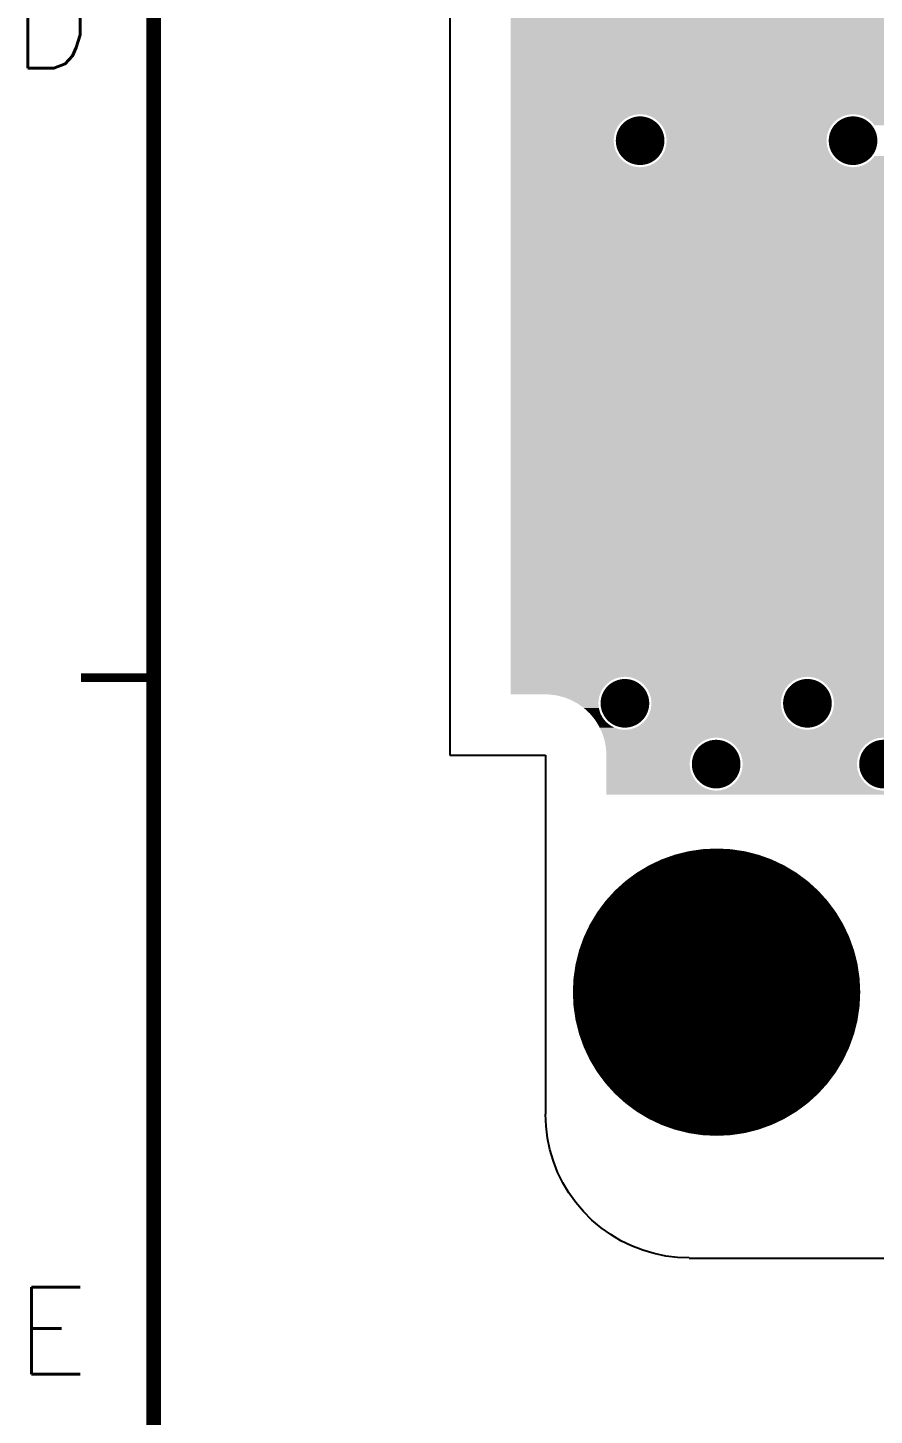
# Model space of a CAD drawing. Extents: x 295 to 953, y 10 to 290.
# Drawn here: x 487.64 to 516.8, y 79.59 to 127.39 of the extents above; entities that cross this region are included whole.
import ezdxf
from ezdxf.enums import TextEntityAlignment as Align

# ---------------------------------------------------------------- set-up
doc = ezdxf.new("R2010")
doc.units = 0
doc.header["$LTSCALE"] = 5
doc.header["$MEASUREMENT"] = 0
doc.layers.get('0').update_dxf_attribs({"linetype": 'CONTINUOUS', "lineweight": 25})
doc.layers.add('문자', color=4, linetype='CONTINUOUS')
doc.layers.add('테두리', color=3, linetype='CONTINUOUS')
doc.styles.get("Standard").update_dxf_attribs({"font": 'simplex.shx'})

# ---------------------------------------------------------------- blocks, each defined once
blk = doc.blocks.new('C')
at = {"layer": '테두리'}
for points, const_width in [([(15, 285), (15, 15), (405, 15), (405, 285), (15, 285)], 0.5), ([(12.5, 105), (15, 105)], 0.3)]:
    blk.add_lwpolyline(points, dxfattribs=dict(at, const_width=const_width))
at = {"layer": '문자'}
for s, p in [('D', (11.5, 127.5)), ('E', (11.5, 82.5))]:
    blk.add_text(s, height=3, dxfattribs=at).set_placement(p, align=Align.MIDDLE)

msp = doc.modelspace()

# ---------------------------------------------------------------- linework, layer by layer
for p, q in [((502.179, 232.678), (502.179, 102.326)), ((502.179, 232.678), (502.179, 102.326)), ((502.179, 102.326), (505.478, 102.326)), ((502.179, 102.326), (505.478, 102.326)), ((505.478, 102.326), (505.478, 89.954)), ((505.478, 102.326), (505.478, 89.954)), ((505.494, 89.543), (505.478, 89.954)), ((505.494, 89.543), (505.478, 89.954)), ((505.545, 89.137), (505.494, 89.543)), ((505.545, 89.137), (505.494, 89.543)), ((505.628, 88.738), (505.545, 89.137)), ((505.628, 88.738), (505.545, 89.137)), ((505.746, 88.344), (505.628, 88.738)), ((505.746, 88.344), (505.628, 88.738)), ((505.892, 87.963), (505.746, 88.344)), ((505.892, 87.963), (505.746, 88.344)), ((506.073, 87.594), (505.892, 87.963)), ((506.073, 87.594), (505.892, 87.963)), ((506.282, 87.246), (506.073, 87.594)), ((506.282, 87.246), (506.073, 87.594)), ((506.521, 86.911), (506.282, 87.246)), ((506.521, 86.911), (506.282, 87.246)), ((506.785, 86.601), (506.521, 86.911)), ((506.785, 86.601), (506.521, 86.911)), ((507.074, 86.312), (506.785, 86.601)), ((507.074, 86.312), (506.785, 86.601)), ((507.389, 86.048), (507.074, 86.312)), ((507.389, 86.048), (507.074, 86.312)), ((507.72, 85.809), (507.389, 86.048)), ((507.72, 85.809), (507.389, 86.048)), ((508.072, 85.599), (507.72, 85.809)), ((508.072, 85.599), (507.72, 85.809)), ((508.441, 85.419), (508.072, 85.599)), ((508.441, 85.419), (508.072, 85.599)), ((508.822, 85.268), (508.441, 85.419)), ((508.822, 85.268), (508.441, 85.419)), ((509.212, 85.155), (508.822, 85.268)), ((509.212, 85.155), (508.822, 85.268)), ((509.614, 85.071), (509.212, 85.155)), ((509.614, 85.071), (509.212, 85.155)), ((510.021, 85.021), (509.614, 85.071)), ((510.021, 85.021), (509.614, 85.071)), ((510.427, 85.004), (510.021, 85.021)), ((510.427, 85.004), (510.021, 85.021)), ((510.427, 85), (863.527, 85.004)), ((510.427, 85), (863.527, 85.004))]:
    msp.add_line(p, q)
for points, const_width in [([(508.315, 123.499, 1), (509.153, 123.499, 1)], 0.838), ([(515.649, 123.499, 1), (516.487, 123.499, 1)], 0.838), ([(507.791, 104.115, 1), (508.629, 104.115, 1)], 0.838), ([(514.077, 104.115, 1), (514.916, 104.115, 1)], 0.838), ([(510.934, 102.02, 1), (511.772, 102.02, 1)], 0.838), ([(516.697, 102.02, 1), (517.535, 102.02, 1)], 0.838), ([(508.891, 94.162, 1), (513.841, 94.162, 1)], 4.95)]:
    msp.add_lwpolyline(points, format="xyb", close=True, dxfattribs=dict(const_width=const_width))
for points in [[(504.275, 127.048), (504.275, 128.331), (539.538, 127.048), (539.538, 128.331)], [(504.275, 127.032), (504.275, 127.048), (532.193, 127.032), (532.413, 127.048)], [(504.275, 126.982), (504.275, 127.032), (531.978, 126.982), (532.193, 127.032)], [(504.275, 126.9), (504.275, 126.982), (531.773, 126.9), (531.978, 126.982)], [(504.275, 126.788), (504.275, 126.9), (531.583, 126.788), (531.773, 126.9)], [(504.275, 126.649), (504.275, 126.788), (531.412, 126.649), (531.583, 126.788)], [(504.275, 126.485), (504.275, 126.649), (531.264, 126.485), (531.412, 126.649)], [(504.275, 126.301), (504.275, 126.485), (531.142, 126.301), (531.264, 126.485)], [(504.275, 126.101), (504.275, 126.301), (531.05, 126.101), (531.142, 126.301)], [(504.275, 125.889), (504.275, 126.101), (530.989, 125.889), (531.05, 126.101)], [(504.275, 125.67), (504.275, 125.889), (530.961, 125.67), (530.989, 125.889)], [(504.275, 125.594), (504.275, 125.67), (530.959, 125.594), (530.961, 125.67)], [(504.275, 125.374), (504.275, 125.594), (530.976, 125.374), (530.959, 125.594)], [(504.275, 125.159), (504.275, 125.374), (531.025, 125.159), (530.976, 125.374)], [(504.275, 124.954), (504.275, 125.159), (531.107, 124.954), (531.025, 125.159)], [(504.275, 124.764), (504.275, 124.954), (531.219, 124.764), (531.107, 124.954)], [(504.275, 124.593), (504.275, 124.764), (531.358, 124.593), (531.219, 124.764)], [(504.275, 124.445), (504.275, 124.593), (531.522, 124.445), (531.358, 124.593)], [(504.275, 124.412), (504.275, 124.445), (531.571, 124.412), (531.522, 124.445)], [(504.275, 124.395), (504.275, 124.412), (508.56, 124.395), (508.734, 124.412)], [(504.275, 124.346), (504.275, 124.395), (508.392, 124.346), (508.56, 124.395)], [(504.275, 124.265), (504.275, 124.346), (508.237, 124.265), (508.392, 124.346)], [(508.768, 124.412), (508.734, 124.412), (516.061, 124.412), (516.068, 124.412)], [(508.888, 124.395), (508.768, 124.412), (515.894, 124.395), (516.061, 124.412)], [(508.942, 124.388), (508.888, 124.395), (515.87, 124.388), (515.894, 124.395)], [(509.067, 124.346), (508.942, 124.388), (515.727, 124.346), (515.87, 124.388)], [(509.107, 124.332), (509.067, 124.346), (515.701, 124.332), (515.727, 124.346)], [(509.225, 124.265), (509.107, 124.332), (515.571, 124.265), (515.701, 124.332)], [(516.103, 124.412), (516.068, 124.412), (523.396, 124.412), (523.402, 124.412)], [(516.222, 124.395), (516.103, 124.412), (523.228, 124.395), (523.396, 124.412)], [(516.276, 124.388), (516.222, 124.395), (523.204, 124.388), (523.228, 124.395)], [(516.402, 124.346), (516.276, 124.388), (523.061, 124.346), (523.204, 124.388)], [(516.442, 124.332), (516.402, 124.346), (523.035, 124.332), (523.061, 124.346)], [(516.56, 124.265), (516.442, 124.332), (522.906, 124.265), (523.035, 124.332)], [(504.275, 124.157), (504.275, 124.265), (508.1, 124.157), (508.237, 124.265)], [(504.275, 124.024), (504.275, 124.157), (507.986, 124.024), (508.1, 124.157)], [(504.275, 123.872), (504.275, 124.024), (507.9, 123.872), (507.986, 124.024)], [(504.275, 123.706), (504.275, 123.872), (507.844, 123.706), (507.9, 123.872)], [(509.259, 124.246), (509.225, 124.265), (515.547, 124.246), (515.571, 124.265)], [(509.364, 124.157), (509.259, 124.246), (515.434, 124.157), (515.547, 124.246)], [(509.392, 124.132), (509.364, 124.157), (515.414, 124.132), (515.434, 124.157)], [(509.478, 124.024), (509.392, 124.132), (515.321, 124.024), (515.414, 124.132)], [(509.501, 123.995), (509.478, 124.024), (515.304, 123.995), (515.321, 124.024)], [(509.565, 123.872), (509.501, 123.995), (515.234, 123.872), (515.304, 123.995)], [(509.581, 123.84), (509.565, 123.872), (515.224, 123.84), (515.234, 123.872)], [(509.621, 123.706), (509.581, 123.84), (515.178, 123.706), (515.224, 123.84)], [(516.594, 124.246), (516.56, 124.265), (522.881, 124.246), (522.906, 124.265)], [(516.698, 124.157), (516.594, 124.246), (522.769, 124.157), (522.881, 124.246)], [(516.726, 124.132), (516.698, 124.157), (522.748, 124.132), (522.769, 124.157)], [(516.812, 124.024), (516.726, 124.132), (522.655, 124.024), (522.748, 124.132)], [(504.275, 123.533), (504.275, 123.706), (507.821, 123.533), (507.844, 123.706)], [(504.275, 123.499), (504.275, 123.533), (507.82, 123.499), (507.821, 123.533)], [(504.275, 123.325), (504.275, 123.499), (507.837, 123.325), (507.82, 123.499)], [(509.631, 123.673), (509.621, 123.706), (515.174, 123.673), (515.178, 123.706)], [(509.628, 123.325), (509.647, 123.464), (515.171, 123.325), (515.158, 123.464)], [(509.644, 123.533), (509.631, 123.673), (515.155, 123.533), (515.174, 123.673)], [(509.648, 123.499), (509.644, 123.533), (515.155, 123.499), (515.155, 123.533)], [(509.647, 123.464), (509.648, 123.499), (515.158, 123.464), (515.155, 123.499)], [(504.275, 123.157), (504.275, 123.325), (507.887, 123.157), (507.837, 123.325)], [(504.275, 123.002), (504.275, 123.157), (507.967, 123.002), (507.887, 123.157)], [(504.275, 122.865), (504.275, 123.002), (508.076, 122.865), (507.967, 123.002)], [(504.275, 122.751), (504.275, 122.865), (508.209, 122.751), (508.076, 122.865)], [(509.368, 122.84), (509.389, 122.865), (515.439, 122.84), (515.41, 122.865)], [(509.389, 122.865), (509.481, 122.973), (515.41, 122.865), (515.324, 122.973)], [(509.481, 122.973), (509.498, 123.002), (515.324, 122.973), (515.301, 123.002)], [(509.498, 123.002), (509.568, 123.125), (515.301, 123.002), (515.237, 123.125)], [(509.568, 123.125), (509.579, 123.157), (515.237, 123.125), (515.221, 123.157)], [(509.579, 123.157), (509.624, 123.291), (515.221, 123.157), (515.181, 123.291)], [(509.624, 123.291), (509.628, 123.325), (515.181, 123.291), (515.171, 123.325)], [(516.702, 122.84), (516.723, 122.865), (522.773, 122.84), (522.744, 122.865)], [(516.723, 122.865), (516.816, 122.973), (522.744, 122.865), (522.658, 122.973)], [(504.275, 122.665), (504.275, 122.751), (508.361, 122.665), (508.209, 122.751)], [(504.275, 122.609), (504.275, 122.665), (508.526, 122.609), (508.361, 122.665)], [(504.275, 122.586), (504.275, 122.609), (508.7, 122.586), (508.526, 122.609)], [(504.275, 122.585), (504.275, 122.586), (508.734, 122.585), (508.7, 122.586)], [(504.275, 122.458), (504.275, 122.585), (531.412, 122.458), (531.568, 122.585)], [(504.275, 122.294), (504.275, 122.458), (531.264, 122.294), (531.412, 122.458)], [(508.734, 122.585), (508.741, 122.586), (516.068, 122.585), (516.034, 122.586)], [(508.741, 122.586), (508.908, 122.602), (516.034, 122.586), (515.914, 122.602)], [(508.908, 122.602), (508.932, 122.609), (515.914, 122.602), (515.861, 122.609)], [(508.932, 122.609), (509.076, 122.651), (515.861, 122.609), (515.735, 122.651)], [(509.076, 122.651), (509.102, 122.665), (515.735, 122.651), (515.695, 122.665)], [(509.102, 122.665), (509.231, 122.732), (515.695, 122.665), (515.577, 122.732)], [(509.231, 122.732), (509.255, 122.751), (515.577, 122.732), (515.543, 122.751)], [(509.255, 122.751), (509.368, 122.84), (515.543, 122.751), (515.439, 122.84)], [(516.068, 122.585), (516.075, 122.586), (523.402, 122.585), (523.368, 122.586)], [(516.075, 122.586), (516.242, 122.602), (523.368, 122.586), (523.248, 122.602)], [(516.242, 122.602), (516.267, 122.609), (523.248, 122.602), (523.195, 122.609)], [(516.267, 122.609), (516.41, 122.651), (523.195, 122.609), (523.069, 122.651)], [(516.41, 122.651), (516.436, 122.665), (523.069, 122.651), (523.029, 122.665)], [(516.436, 122.665), (516.565, 122.732), (523.029, 122.665), (522.911, 122.732)], [(516.565, 122.732), (516.589, 122.751), (522.911, 122.732), (522.877, 122.751)], [(516.589, 122.751), (516.702, 122.84), (522.877, 122.751), (522.773, 122.84)], [(504.275, 122.11), (504.275, 122.294), (531.142, 122.11), (531.264, 122.294)], [(504.275, 121.91), (504.275, 122.11), (531.05, 121.91), (531.142, 122.11)], [(504.275, 121.698), (504.275, 121.91), (530.989, 121.698), (531.05, 121.91)], [(504.275, 121.479), (504.275, 121.698), (530.961, 121.479), (530.989, 121.698)], [(504.275, 121.403), (504.275, 121.479), (530.959, 121.403), (530.961, 121.479)], [(504.275, 121.183), (504.275, 121.403), (530.976, 121.183), (530.959, 121.403)], [(504.275, 120.968), (504.275, 121.183), (531.025, 120.968), (530.976, 121.183)], [(504.275, 120.763), (504.275, 120.968), (531.107, 120.763), (531.025, 120.968)], [(504.275, 120.573), (504.275, 120.763), (531.219, 120.573), (531.107, 120.763)], [(504.275, 120.402), (504.275, 120.573), (531.358, 120.402), (531.219, 120.573)], [(504.275, 120.254), (504.275, 120.402), (531.522, 120.254), (531.358, 120.402)], [(504.275, 120.132), (504.275, 120.254), (531.706, 120.132), (531.522, 120.254)], [(504.275, 120.04), (504.275, 120.132), (531.907, 120.04), (531.706, 120.132)], [(504.275, 119.979), (504.275, 120.04), (532.119, 119.979), (531.907, 120.04)], [(504.275, 119.951), (504.275, 119.979), (532.337, 119.951), (532.119, 119.979)], [(504.275, 119.949), (504.275, 119.951), (532.413, 119.949), (532.337, 119.951)], [(504.275, 118.784), (504.275, 119.949), (542.472, 118.784), (542.472, 119.949)], [(504.275, 118.782), (504.275, 118.784), (532.341, 118.782), (532.413, 118.784)], [(504.275, 118.777), (504.275, 118.782), (532.268, 118.777), (532.341, 118.782)], [(504.275, 118.769), (504.275, 118.777), (532.196, 118.769), (532.268, 118.777)], [(504.275, 118.757), (504.275, 118.769), (532.124, 118.757), (532.196, 118.769)], [(504.275, 118.742), (504.275, 118.757), (532.053, 118.742), (532.124, 118.757)], [(504.275, 118.724), (504.275, 118.742), (531.983, 118.724), (532.053, 118.742)], [(504.275, 118.702), (504.275, 118.724), (531.914, 118.702), (531.983, 118.724)], [(504.275, 118.678), (504.275, 118.702), (531.846, 118.678), (531.914, 118.702)], [(504.275, 118.65), (504.275, 118.678), (531.778, 118.65), (531.846, 118.678)], [(504.275, 118.619), (504.275, 118.65), (531.713, 118.619), (531.778, 118.65)], [(504.275, 118.585), (504.275, 118.619), (531.649, 118.585), (531.713, 118.619)], [(504.275, 118.558), (504.275, 118.585), (531.601, 118.558), (531.649, 118.585)], [(504.275, 118.249), (504.275, 118.558), (531.91, 118.249), (531.601, 118.558)], [(504.275, 118.024), (504.275, 118.249), (542.472, 118.024), (542.472, 118.249)], [(504.275, 117.961), (504.275, 118.024), (531.032, 117.961), (531.068, 118.024)], [(504.275, 117.897), (504.275, 117.961), (530.998, 117.897), (531.032, 117.961)], [(504.275, 117.831), (504.275, 117.897), (530.968, 117.831), (530.998, 117.897)], [(504.275, 117.763), (504.275, 117.831), (530.941, 117.763), (530.968, 117.831)], [(504.275, 117.695), (504.275, 117.763), (530.917, 117.695), (530.941, 117.763)], [(504.275, 117.625), (504.275, 117.695), (530.897, 117.625), (530.917, 117.695)], [(504.275, 117.555), (504.275, 117.625), (530.879, 117.555), (530.897, 117.625)], [(504.275, 117.483), (504.275, 117.555), (530.865, 117.483), (530.879, 117.555)], [(504.275, 117.412), (504.275, 117.483), (530.854, 117.412), (530.865, 117.483)], [(504.275, 117.339), (504.275, 117.412), (530.847, 117.339), (530.854, 117.412)], [(504.275, 117.267), (504.275, 117.339), (530.842, 117.267), (530.847, 117.339)], [(504.275, 117.194), (504.275, 117.267), (530.842, 117.194), (530.842, 117.267)], [(504.275, 117.122), (504.275, 117.194), (530.844, 117.122), (530.842, 117.194)], [(504.275, 117.05), (504.275, 117.122), (530.85, 117.05), (530.844, 117.122)], [(504.275, 116.978), (504.275, 117.05), (530.859, 116.978), (530.85, 117.05)], [(504.275, 116.906), (504.275, 116.978), (530.872, 116.906), (530.859, 116.978)], [(504.275, 116.835), (504.275, 116.906), (530.887, 116.835), (530.872, 116.906)], [(504.275, 116.765), (504.275, 116.835), (530.906, 116.765), (530.887, 116.835)], [(504.275, 116.696), (504.275, 116.765), (530.929, 116.696), (530.906, 116.765)], [(504.275, 116.628), (504.275, 116.696), (530.954, 116.628), (530.929, 116.696)], [(504.275, 116.561), (504.275, 116.628), (530.983, 116.561), (530.954, 116.628)], [(504.275, 116.496), (504.275, 116.561), (531.014, 116.496), (530.983, 116.561)], [(504.275, 116.432), (504.275, 116.496), (531.049, 116.432), (531.014, 116.496)], [(504.275, 116.4), (504.275, 116.432), (531.068, 116.4), (531.049, 116.432)], [(504.275, 116.347), (504.275, 116.4), (539.319, 116.347), (539.303, 116.4)], [(504.275, 116.191), (504.275, 116.347), (539.4, 116.191), (539.319, 116.347)], [(504.275, 116.175), (504.275, 116.191), (539.412, 116.175), (539.4, 116.191)], [(504.275, 115.867), (504.275, 116.175), (531.601, 115.867), (531.91, 116.175)], [(504.275, 115.83), (504.275, 115.867), (531.664, 115.83), (531.601, 115.867)], [(504.275, 115.797), (504.275, 115.83), (531.729, 115.797), (531.664, 115.83)], [(504.275, 115.767), (504.275, 115.797), (531.795, 115.767), (531.729, 115.797)], [(504.275, 115.74), (504.275, 115.767), (531.862, 115.74), (531.795, 115.767)], [(504.275, 115.716), (504.275, 115.74), (531.931, 115.716), (531.862, 115.74)], [(504.275, 115.696), (504.275, 115.716), (532, 115.696), (531.931, 115.716)], [(504.275, 115.678), (504.275, 115.696), (532.071, 115.678), (532, 115.696)], [(504.275, 115.664), (504.275, 115.678), (532.142, 115.664), (532.071, 115.678)], [(504.275, 115.653), (504.275, 115.664), (532.214, 115.653), (532.142, 115.664)], [(504.275, 115.646), (504.275, 115.653), (532.286, 115.646), (532.214, 115.653)], [(504.275, 115.641), (504.275, 115.646), (532.358, 115.641), (532.286, 115.646)], [(504.275, 115.64), (504.275, 115.641), (532.413, 115.64), (532.358, 115.641)], [(504.275, 113.935), (504.275, 115.64), (542.472, 113.935), (542.472, 115.64)], [(504.275, 113.918), (504.275, 113.935), (536.849, 113.918), (537.023, 113.935)], [(504.275, 113.868), (504.275, 113.918), (536.682, 113.868), (536.849, 113.918)], [(504.275, 113.788), (504.275, 113.868), (536.526, 113.788), (536.682, 113.868)], [(504.275, 113.679), (504.275, 113.788), (536.389, 113.679), (536.526, 113.788)], [(504.275, 113.546), (504.275, 113.679), (536.276, 113.546), (536.389, 113.679)], [(504.275, 113.394), (504.275, 113.546), (536.189, 113.394), (536.276, 113.546)], [(504.275, 113.229), (504.275, 113.394), (536.133, 113.229), (536.189, 113.394)], [(504.275, 113.056), (504.275, 113.229), (536.11, 113.056), (536.133, 113.229)], [(504.275, 113.021), (504.275, 113.056), (536.11, 113.021), (536.11, 113.056)], [(504.275, 112.847), (504.275, 113.021), (536.126, 112.847), (536.11, 113.021)], [(504.275, 112.679), (504.275, 112.847), (536.176, 112.679), (536.126, 112.847)], [(504.275, 112.524), (504.275, 112.679), (536.256, 112.524), (536.176, 112.679)], [(504.275, 112.387), (504.275, 112.524), (536.365, 112.387), (536.256, 112.524)], [(504.275, 112.274), (504.275, 112.387), (536.498, 112.274), (536.365, 112.387)], [(504.275, 112.187), (504.275, 112.274), (536.65, 112.187), (536.498, 112.274)], [(504.275, 112.131), (504.275, 112.187), (536.816, 112.131), (536.65, 112.187)], [(504.275, 112.108), (504.275, 112.131), (536.989, 112.108), (536.816, 112.131)], [(504.275, 112.107), (504.275, 112.108), (537.023, 112.107), (536.989, 112.108)], [(504.275, 107.648), (504.275, 112.107), (542.472, 107.648), (542.472, 112.107)], [(504.275, 107.631), (504.275, 107.648), (532.658, 107.631), (532.832, 107.648)], [(504.275, 107.582), (504.275, 107.631), (532.491, 107.582), (532.658, 107.631)], [(504.275, 107.501), (504.275, 107.582), (532.335, 107.501), (532.491, 107.582)], [(504.275, 107.393), (504.275, 107.501), (532.198, 107.393), (532.335, 107.501)], [(504.275, 107.26), (504.275, 107.393), (532.085, 107.26), (532.198, 107.393)], [(504.275, 107.108), (504.275, 107.26), (531.998, 107.108), (532.085, 107.26)], [(504.275, 106.942), (504.275, 107.108), (531.942, 106.942), (531.998, 107.108)], [(504.275, 106.769), (504.275, 106.942), (531.919, 106.769), (531.942, 106.942)], [(504.275, 106.735), (504.275, 106.769), (531.919, 106.735), (531.919, 106.769)], [(504.275, 106.561), (504.275, 106.735), (531.935, 106.561), (531.919, 106.735)], [(504.275, 106.393), (504.275, 106.561), (531.985, 106.393), (531.935, 106.561)], [(504.275, 106.238), (504.275, 106.393), (532.065, 106.238), (531.985, 106.393)], [(504.275, 106.101), (504.275, 106.238), (532.174, 106.101), (532.065, 106.238)], [(504.275, 105.987), (504.275, 106.101), (532.307, 105.987), (532.174, 106.101)], [(504.275, 105.901), (504.275, 105.987), (532.459, 105.901), (532.307, 105.987)], [(504.275, 105.845), (504.275, 105.901), (532.625, 105.845), (532.459, 105.901)], [(504.275, 105.822), (504.275, 105.845), (532.798, 105.822), (532.625, 105.845)], [(504.275, 105.821), (504.275, 105.822), (532.832, 105.821), (532.798, 105.822)], [(504.275, 105.029), (504.275, 105.821), (542.472, 105.029), (542.472, 105.821)], [(504.275, 105.012), (504.275, 105.029), (508.036, 105.012), (508.21, 105.029)], [(504.275, 104.963), (504.275, 105.012), (507.868, 104.963), (508.036, 105.012)], [(504.275, 104.882), (504.275, 104.963), (507.713, 104.882), (507.868, 104.963)], [(504.275, 104.773), (504.275, 104.882), (507.576, 104.773), (507.713, 104.882)], [(504.275, 104.641), (504.275, 104.773), (507.463, 104.641), (507.576, 104.773)], [(508.245, 105.028), (508.21, 105.029), (514.49, 105.028), (514.497, 105.029)], [(508.364, 105.012), (508.245, 105.028), (514.323, 105.012), (514.49, 105.028)], [(508.418, 105.005), (508.364, 105.012), (514.298, 105.005), (514.323, 105.012)], [(508.543, 104.963), (508.418, 105.005), (514.155, 104.963), (514.298, 105.005)], [(508.583, 104.949), (508.543, 104.963), (514.129, 104.949), (514.155, 104.963)], [(508.702, 104.882), (508.583, 104.949), (514, 104.882), (514.129, 104.949)], [(508.735, 104.863), (508.702, 104.882), (513.976, 104.863), (514, 104.882)], [(508.84, 104.773), (508.735, 104.863), (513.863, 104.773), (513.976, 104.863)], [(508.868, 104.749), (508.84, 104.773), (513.842, 104.749), (513.863, 104.773)], [(508.954, 104.641), (508.868, 104.749), (513.749, 104.641), (513.842, 104.749)], [(514.531, 105.028), (514.497, 105.029), (520.252, 105.028), (520.259, 105.029)], [(514.651, 105.012), (514.531, 105.028), (520.085, 105.012), (520.252, 105.028)], [(514.704, 105.005), (514.651, 105.012), (520.061, 105.005), (520.085, 105.012)], [(514.83, 104.963), (514.704, 105.005), (519.918, 104.963), (520.061, 105.005)], [(514.87, 104.949), (514.83, 104.963), (519.892, 104.949), (519.918, 104.963)], [(514.988, 104.882), (514.87, 104.949), (519.762, 104.882), (519.892, 104.949)], [(515.022, 104.863), (514.988, 104.882), (519.738, 104.863), (519.762, 104.882)], [(515.126, 104.773), (515.022, 104.863), (519.625, 104.773), (519.738, 104.863)], [(515.155, 104.749), (515.126, 104.773), (519.605, 104.749), (519.625, 104.773)], [(515.241, 104.641), (515.155, 104.749), (519.512, 104.641), (519.605, 104.749)], [(504.275, 104.489), (504.275, 104.641), (507.376, 104.489), (507.463, 104.641)], [(504.275, 104.421), (504.275, 104.489), (507.354, 104.421), (507.376, 104.489)], [(504.275, 104.421), (504.275, 104.421), (507.353, 104.421), (507.354, 104.421)], [(505.588, 104.418), (505.478, 104.421), (507.353, 104.418), (507.353, 104.421)], [(505.851, 104.388), (505.588, 104.418), (507.342, 104.388), (507.353, 104.418)], [(506.108, 104.324), (505.851, 104.388), (507.321, 104.324), (507.342, 104.388)], [(506.111, 104.323), (506.108, 104.324), (507.32, 104.323), (507.321, 104.324)], [(506.355, 104.228), (506.111, 104.323), (507.308, 104.228), (507.32, 104.323)], [(506.501, 104.15), (506.355, 104.228), (507.297, 104.15), (507.308, 104.228)], [(508.977, 104.612), (508.954, 104.641), (513.733, 104.612), (513.749, 104.641)], [(509.041, 104.489), (508.977, 104.612), (513.663, 104.489), (513.733, 104.612)], [(509.057, 104.457), (509.041, 104.489), (513.652, 104.457), (513.663, 104.489)], [(509.097, 104.323), (509.057, 104.457), (513.607, 104.323), (513.652, 104.457)], [(509.107, 104.289), (509.097, 104.323), (513.602, 104.289), (513.607, 104.323)], [(509.12, 104.15), (509.107, 104.289), (513.584, 104.15), (513.602, 104.289)], [(515.263, 104.612), (515.241, 104.641), (519.495, 104.612), (519.512, 104.641)], [(515.327, 104.489), (515.263, 104.612), (519.425, 104.489), (519.495, 104.612)], [(515.344, 104.457), (515.327, 104.489), (519.415, 104.457), (519.425, 104.489)], [(515.384, 104.323), (515.344, 104.457), (519.369, 104.323), (519.415, 104.457)], [(515.393, 104.289), (515.384, 104.323), (519.365, 104.289), (519.369, 104.323)], [(515.407, 104.15), (515.393, 104.289), (519.346, 104.15), (519.365, 104.289)], [(506.565, 104.115), (506.501, 104.15), (507.296, 104.115), (507.297, 104.15)], [(506.588, 104.103), (506.565, 104.115), (507.298, 104.103), (507.296, 104.115)], [(506.804, 103.948), (506.588, 104.103), (507.313, 103.948), (507.298, 104.103)], [(506.811, 103.941), (506.804, 103.948), (507.313, 103.941), (507.313, 103.948)], [(506.992, 103.774), (506.811, 103.941), (507.363, 103.774), (507.313, 103.941)], [(506.998, 103.768), (506.992, 103.774), (507.366, 103.768), (507.363, 103.774)], [(507.123, 103.618), (506.998, 103.768), (507.443, 103.618), (507.366, 103.768)], [(508.974, 103.618), (509.044, 103.742), (513.73, 103.618), (513.666, 103.742)], [(509.044, 103.742), (509.055, 103.774), (513.666, 103.742), (513.649, 103.774)], [(509.055, 103.774), (509.1, 103.908), (513.649, 103.774), (513.61, 103.908)], [(509.1, 103.908), (509.104, 103.941), (513.61, 103.908), (513.6, 103.941)], [(509.104, 103.941), (509.123, 104.081), (513.6, 103.941), (513.586, 104.081)], [(509.124, 104.115), (509.12, 104.15), (513.583, 104.115), (513.584, 104.15)], [(509.123, 104.081), (509.124, 104.115), (513.586, 104.081), (513.583, 104.115)], [(515.26, 103.618), (515.33, 103.742), (519.492, 103.618), (519.428, 103.742)], [(515.33, 103.742), (515.341, 103.774), (519.428, 103.742), (519.412, 103.774)], [(515.341, 103.774), (515.386, 103.908), (519.412, 103.774), (519.372, 103.908)], [(515.386, 103.908), (515.391, 103.941), (519.372, 103.908), (519.362, 103.941)], [(515.391, 103.941), (515.41, 104.081), (519.362, 103.941), (519.349, 104.081)], [(515.41, 104.115), (515.407, 104.15), (519.346, 104.115), (519.346, 104.15)], [(515.41, 104.081), (515.41, 104.115), (519.349, 104.081), (519.346, 104.115)], [(507.168, 103.565), (507.123, 103.618), (507.486, 103.565), (507.443, 103.618)], [(507.221, 103.481), (507.168, 103.565), (507.552, 103.481), (507.486, 103.565)], [(507.294, 103.368), (507.221, 103.481), (507.685, 103.368), (507.552, 103.481)], [(507.31, 103.341), (507.294, 103.368), (507.731, 103.341), (507.685, 103.368)], [(507.339, 103.281), (507.31, 103.341), (507.837, 103.281), (507.731, 103.341)], [(507.365, 103.225), (507.339, 103.281), (508.002, 103.225), (507.837, 103.281)], [(508.408, 103.225), (508.552, 103.268), (514.289, 103.225), (514.163, 103.268)], [(508.552, 103.268), (508.578, 103.281), (514.163, 103.268), (514.123, 103.281)], [(508.578, 103.281), (508.707, 103.348), (514.123, 103.281), (514.005, 103.348)], [(508.707, 103.348), (508.731, 103.368), (514.005, 103.348), (513.971, 103.368)], [(508.731, 103.368), (508.844, 103.457), (513.971, 103.368), (513.867, 103.457)], [(508.844, 103.457), (508.865, 103.481), (513.867, 103.457), (513.838, 103.481)], [(508.865, 103.481), (508.958, 103.59), (513.838, 103.481), (513.752, 103.59)], [(508.958, 103.59), (508.974, 103.618), (513.752, 103.59), (513.73, 103.618)], [(514.695, 103.225), (514.838, 103.268), (520.052, 103.225), (519.926, 103.268)], [(514.838, 103.268), (514.864, 103.281), (519.926, 103.268), (519.886, 103.281)], [(514.864, 103.281), (514.993, 103.348), (519.886, 103.281), (519.768, 103.348)], [(514.993, 103.348), (515.018, 103.368), (519.768, 103.348), (519.734, 103.368)], [(515.018, 103.368), (515.13, 103.457), (519.734, 103.368), (519.63, 103.457)], [(515.13, 103.457), (515.151, 103.481), (519.63, 103.457), (519.601, 103.481)], [(515.151, 103.481), (515.244, 103.59), (519.601, 103.481), (519.515, 103.59)], [(515.244, 103.59), (515.26, 103.618), (519.515, 103.59), (519.492, 103.618)], [(507.376, 103.202), (507.365, 103.225), (508.176, 103.202), (508.002, 103.225)], [(507.377, 103.202), (507.376, 103.202), (508.21, 103.202), (508.176, 103.202)], [(507.424, 103.102), (507.377, 103.202), (535.256, 103.102), (535.342, 103.202)], [(507.435, 103.069), (507.424, 103.102), (535.228, 103.069), (535.256, 103.102)], [(507.479, 102.933), (507.435, 103.069), (535.151, 102.933), (535.228, 103.069)], [(507.485, 102.917), (507.479, 102.933), (511.179, 102.917), (511.353, 102.933)], [(507.501, 102.867), (507.485, 102.917), (511.012, 102.867), (511.179, 102.917)], [(507.506, 102.85), (507.501, 102.867), (510.979, 102.85), (511.012, 102.867)], [(507.519, 102.786), (507.506, 102.85), (510.857, 102.786), (510.979, 102.85)], [(507.539, 102.678), (507.519, 102.786), (510.72, 102.678), (510.857, 102.786)], [(508.21, 103.202), (508.217, 103.202), (514.497, 103.202), (514.462, 103.202)], [(508.217, 103.202), (508.384, 103.218), (514.462, 103.202), (514.342, 103.218)], [(508.384, 103.218), (508.408, 103.225), (514.342, 103.218), (514.289, 103.225)], [(511.388, 102.933), (511.353, 102.933), (517.109, 102.933), (517.116, 102.933)], [(511.507, 102.917), (511.388, 102.933), (516.942, 102.917), (517.109, 102.933)], [(511.561, 102.909), (511.507, 102.917), (516.918, 102.909), (516.942, 102.917)], [(511.687, 102.867), (511.561, 102.909), (516.774, 102.867), (516.918, 102.909)], [(511.727, 102.854), (511.687, 102.867), (516.748, 102.854), (516.774, 102.867)], [(511.845, 102.786), (511.727, 102.854), (516.619, 102.786), (516.748, 102.854)], [(511.879, 102.767), (511.845, 102.786), (516.595, 102.767), (516.619, 102.786)], [(514.497, 103.202), (514.503, 103.202), (520.259, 103.202), (520.225, 103.202)], [(514.503, 103.202), (514.671, 103.218), (520.225, 103.202), (520.105, 103.218)], [(514.671, 103.218), (514.695, 103.225), (520.105, 103.218), (520.052, 103.225)], [(507.556, 102.59), (507.539, 102.678), (510.644, 102.59), (510.72, 102.678)], [(507.559, 102.545), (507.556, 102.59), (510.606, 102.545), (510.644, 102.59)], [(507.569, 102.393), (507.559, 102.545), (510.519, 102.393), (510.606, 102.545)], [(507.573, 102.326), (507.569, 102.393), (510.497, 102.326), (510.519, 102.393)], [(507.573, 102.227), (507.573, 102.326), (510.464, 102.227), (510.497, 102.326)], [(511.983, 102.678), (511.879, 102.767), (516.482, 102.678), (516.595, 102.767)], [(512.011, 102.653), (511.983, 102.678), (516.461, 102.653), (516.482, 102.678)], [(512.097, 102.545), (512.011, 102.653), (516.368, 102.545), (516.461, 102.653)], [(512.12, 102.517), (512.097, 102.545), (516.352, 102.517), (516.368, 102.545)], [(512.184, 102.393), (512.12, 102.517), (516.282, 102.393), (516.352, 102.517)], [(512.201, 102.361), (512.184, 102.393), (516.271, 102.361), (516.282, 102.393)], [(512.24, 102.227), (512.201, 102.361), (516.226, 102.227), (516.271, 102.361)], [(507.573, 102.054), (507.573, 102.227), (510.44, 102.054), (510.464, 102.227)], [(507.573, 102.02), (507.573, 102.054), (510.44, 102.02), (510.44, 102.054)], [(507.573, 101.846), (507.573, 102.02), (510.456, 101.846), (510.44, 102.02)], [(507.573, 101.678), (507.573, 101.846), (510.506, 101.678), (510.456, 101.846)], [(512.25, 102.194), (512.24, 102.227), (516.222, 102.194), (516.226, 102.227)], [(512.243, 101.812), (512.248, 101.846), (516.229, 101.812), (516.219, 101.846)], [(512.248, 101.846), (512.266, 101.985), (516.219, 101.846), (516.206, 101.985)], [(512.264, 102.054), (512.25, 102.194), (516.203, 102.054), (516.222, 102.194)], [(512.267, 102.02), (512.264, 102.054), (516.202, 102.02), (516.203, 102.054)], [(512.266, 101.985), (512.267, 102.02), (516.206, 101.985), (516.202, 102.02)], [(507.573, 101.523), (507.573, 101.678), (510.587, 101.523), (510.506, 101.678)], [(507.573, 101.386), (507.573, 101.523), (510.695, 101.386), (510.587, 101.523)], [(507.573, 101.272), (507.573, 101.386), (510.828, 101.272), (510.695, 101.386)], [(511.874, 101.272), (511.987, 101.362), (516.591, 101.272), (516.486, 101.362)], [(511.987, 101.362), (512.008, 101.386), (516.486, 101.362), (516.458, 101.386)], [(512.008, 101.386), (512.101, 101.494), (516.458, 101.386), (516.372, 101.494)], [(512.101, 101.494), (512.117, 101.523), (516.372, 101.494), (516.349, 101.523)], [(512.117, 101.523), (512.187, 101.646), (516.349, 101.523), (516.285, 101.646)], [(512.187, 101.646), (512.198, 101.678), (516.285, 101.646), (516.269, 101.678)], [(512.198, 101.678), (512.243, 101.812), (516.269, 101.678), (516.229, 101.812)], [(507.573, 101.186), (507.573, 101.272), (510.98, 101.186), (510.828, 101.272)], [(507.573, 101.13), (507.573, 101.186), (511.146, 101.13), (510.98, 101.186)], [(507.573, 101.107), (507.573, 101.13), (511.319, 101.107), (511.146, 101.13)], [(507.573, 101.106), (507.573, 101.107), (511.353, 101.106), (511.319, 101.107)], [(507.573, 100.972), (507.573, 101.106), (542.472, 100.972), (542.472, 101.106)], [(511.353, 101.106), (511.36, 101.107), (517.116, 101.106), (517.082, 101.107)], [(511.36, 101.107), (511.527, 101.123), (517.082, 101.107), (516.962, 101.123)], [(511.527, 101.123), (511.552, 101.13), (516.962, 101.123), (516.908, 101.13)], [(511.552, 101.13), (511.695, 101.172), (516.908, 101.13), (516.783, 101.172)], [(511.695, 101.172), (511.721, 101.186), (516.783, 101.172), (516.743, 101.186)], [(511.721, 101.186), (511.85, 101.253), (516.743, 101.186), (516.625, 101.253)], [(511.85, 101.253), (511.874, 101.272), (516.625, 101.253), (516.591, 101.272)]]:
    msp.add_solid(points)

# ---------------------------------------------------------------- block references
msp.add_blockref('C', (476.978, 0))

doc.saveas('drawing.dxf')
